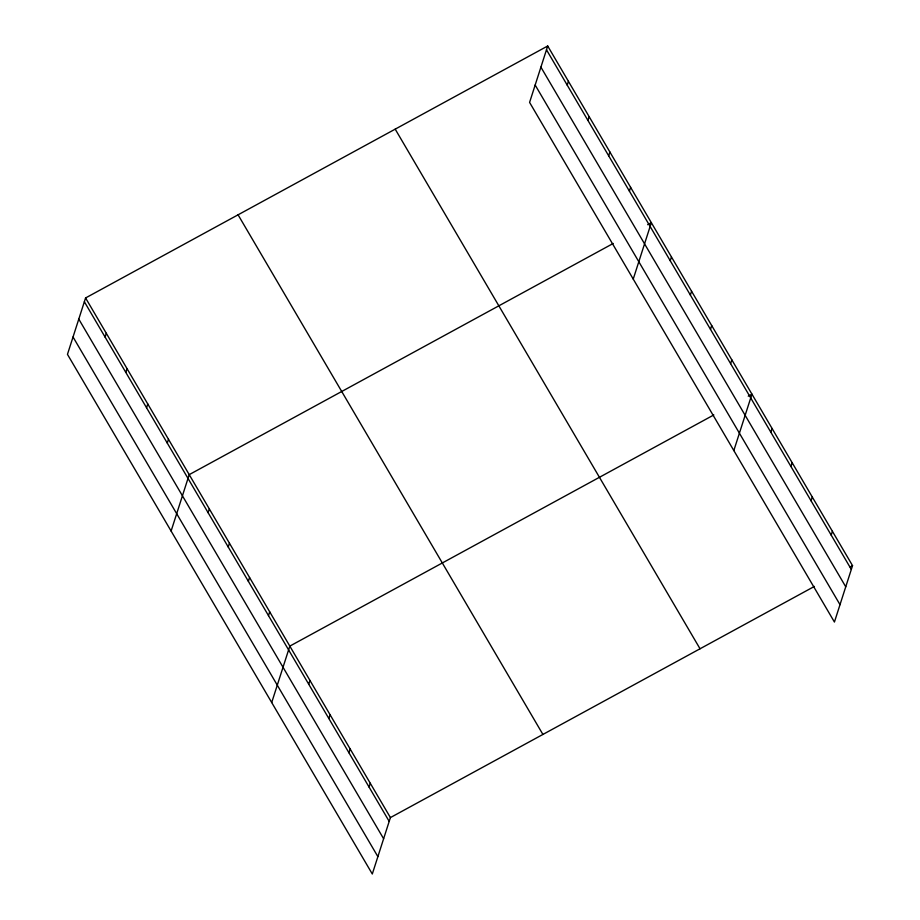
<?xml version="1.0" encoding="UTF-8"?>
<svg xmlns="http://www.w3.org/2000/svg" width="920" height="920" viewBox="0 0 920 920"><rect width="100%" height="100%" fill="white"/><g stroke="black" fill="none" stroke-linecap="round" stroke-linejoin="round"><path stroke-width="1.38" d="M547.699 46L529.587 102.407L834.428 622.035L852.541 565.639L547.699 46L85.571 297.965L67.459 354.361L372.301 874L390.413 817.592L814.407 586.419M105.087 337.088L106.306 333.293M125.821 372.416L127.029 368.632M146.544 407.755L147.763 403.96M167.279 443.084L168.486 439.3M171.108 531.047L189.221 474.639L613.214 243.466M208.127 512.716L209.334 508.932M228.24 547.02L229.459 543.226M248.365 581.313L249.573 577.518M268.479 615.606L269.698 611.823M271.71 702.523L289.811 646.116L713.817 414.943M308.717 684.204L309.936 680.409M328.842 718.497L330.05 714.702M348.956 752.79L350.175 749.006M567.214 85.123L568.422 81.34M369.081 787.083L370.288 783.299M587.938 120.462L589.156 116.667M608.672 155.79L609.891 152.007M629.395 191.13L630.614 187.335M633.236 279.082L651.348 222.674L647.657 224.687M670.243 260.762L671.462 256.967M690.368 295.055L691.587 291.272M710.481 329.348L711.7 325.565M730.606 363.641L731.825 359.858M733.827 450.558L751.939 394.151L748.247 396.163M770.845 432.239L772.064 428.455M790.958 466.532L792.178 462.748M811.083 500.825L812.303 497.041M831.197 535.129L832.416 531.334M850.08 566.973L852.541 565.639M546.48 49.783L851.322 569.422M540.903 67.148L845.744 586.787M535.164 85.042L840.006 604.67M395.197 129.145L700.039 648.784M238.073 214.808L542.915 734.447M85.571 297.965L390.413 817.592M84.364 301.748L389.195 821.387M78.787 319.113L383.617 838.741M73.036 337.007L377.878 856.635"/></g></svg>
